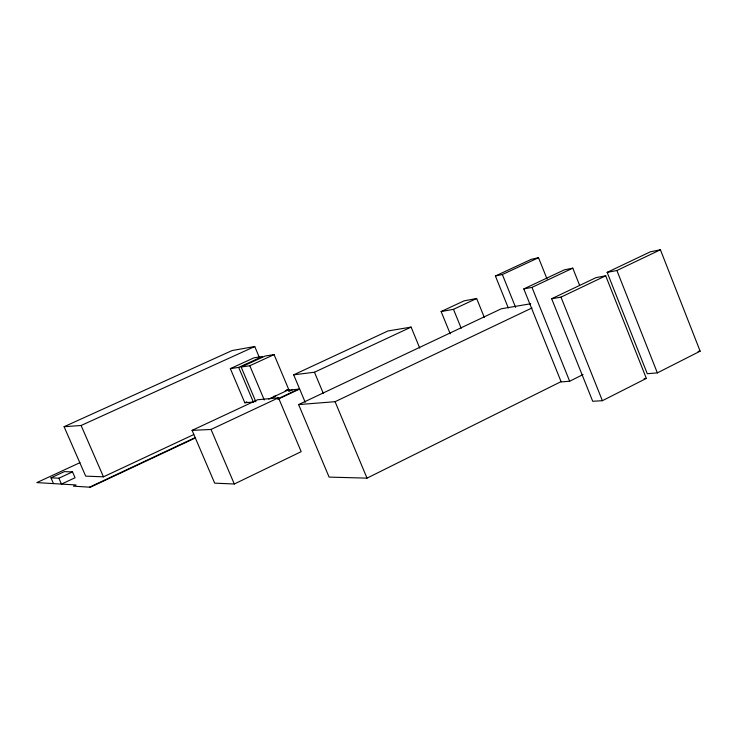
<?xml version="1.0" encoding="UTF-8"?>
<svg xmlns="http://www.w3.org/2000/svg" width="737" height="737" viewBox="0 0 737 737"><rect width="100%" height="100%" fill="white"/><g stroke="black" fill="none" stroke-linecap="round" stroke-linejoin="round"><path stroke-width="1.11" d="M602.387 400.698L646.349 378.403L605.703 275.813L596.04 277.619L551.663 298.743L592.714 401.269L602.387 400.698L560.986 297.131L551.663 298.743M657.358 372.885L700.15 351.18L660.416 249.769L650.347 251.805L607.15 272.368L647.279 373.714L657.358 372.885L616.897 270.516L607.15 272.368M530.714 303.745L501.353 308.766L298.614 404.595L329.098 477.106L367.017 478.138L561.465 381.434M579.595 285.274L572.787 268.157L564.321 269.862L523.804 288.922L561.189 381.923L569.655 381.232L583.05 374.562M234.311 484.006L301.184 451.661L278.485 397.805L257.664 399.74L192.081 430.371L214.688 483.159L234.311 484.006L211.022 429.45L192.081 430.371M560.986 297.131L605.703 275.813M616.897 270.516L660.416 249.769M298.614 404.595L335.077 401.693L532.003 307.955M523.804 288.922L531.985 287.375L572.787 268.157M268.719 399.113L288.83 389.698L274.072 354.608L265.136 356.045L241.156 367.026L255.868 401.785M259.194 357.086L254.744 346.519L232.072 350.554L64.091 426.714L85.685 476.13L103.466 476.83L193.73 434.563M270.497 398.616L275.684 396.184L273.464 396.395M292.359 389.799L288.775 391.485M211.022 429.45L278.485 397.805M89.518 487.175L195.517 437.446M278.65 398.45L298.402 389.182M195.498 437.898L90.375 487.231L73.507 486.162L76.058 484.964L36.85 482.606L79.965 462.652M277.729 399.316L299.581 389.062L285.228 390.536M230.34 368.629L238.677 367.394L262.575 356.45L253.952 357.832L230.34 368.629L244.822 402.78L246.858 401.822M450.233 333.833L441.131 311.548L464.015 300.871L476.646 298.494L484.292 317.343M305.219 402.31L293.685 374.829L314.459 372.231L411.108 327.099L419.731 348.104M244.822 402.78L253.335 402.015L255.407 401.048M441.131 311.548L453.485 309.328L476.646 298.494M58.886 478.212L72.502 471.883L75.073 477.751L61.466 484.089L58.886 478.212L50.954 477.834L53.488 483.61M508.29 307.928L495.393 275.988L531.34 259.304L538.526 257.72L547.057 279.028M495.393 275.988L502.358 274.523L538.526 257.72M293.685 374.829L387.92 330.977L411.108 327.099M50.954 477.834L64.34 471.634L72.502 471.883M241.156 367.026L249.806 365.736L274.072 354.608M64.091 426.714L81.098 425.489L254.744 346.519M286.546 389.937L288.83 389.698M698.077 351.392L700.15 351.18M644.12 378.578L646.349 378.403M81.098 425.489L103.466 476.83M238.677 367.394L253.335 402.015M249.806 365.736L264.261 399.961M335.077 401.693L367.017 478.138M314.459 372.231L323.257 393.263M453.485 309.328L461.196 328.26M502.358 274.523L515.596 307.375M531.985 287.375L569.655 381.232"/></g></svg>
